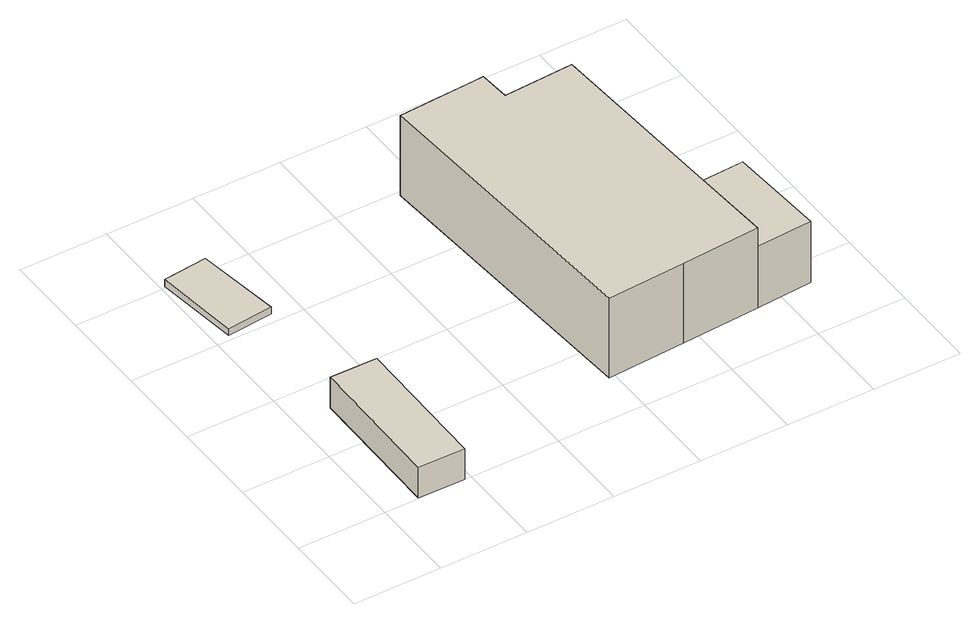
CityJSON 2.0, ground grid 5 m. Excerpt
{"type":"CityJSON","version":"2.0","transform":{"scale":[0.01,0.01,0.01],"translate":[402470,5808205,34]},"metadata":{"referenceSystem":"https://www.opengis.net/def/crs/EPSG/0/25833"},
"CityObjects":{
"building1":{"type":"Building","attributes":{"Gemeindeschluessel":"11000009","BezugspunktDach":"2200","function":"31001_2000","measuredHeight":1.94,"storeysAboveGround":1},"address":[{"country":"Germany","locality":"Berlin","thoroughfareNumber":"58C (2)","thoroughfareName":"Falkenbrunnstraße"}],"geometry":[{"type":"Solid","lod":"1","boundaries":[[[[0,1,2,3]],[[4,5,6,7]],[[4,7,3,2]],[[5,4,2,1]],[[6,5,1,0]],[[7,6,0,3]]]]}]},
"building2":{"type":"Building","attributes":{"Gemeindeschluessel":"11000009","BezugspunktDach":"2200","function":"31001_2000","measuredHeight":0.437,"storeysAboveGround":1},"address":[{"country":"Germany","locality":"Berlin","thoroughfareNumber":"58C (3)","thoroughfareName":"Falkenbrunnstraße"}],"geometry":[{"type":"Solid","lod":"1","boundaries":[[[[8,9,10,11]],[[12,13,14,15]],[[12,15,11,10]],[[13,12,10,9]],[[14,13,9,8]],[[15,14,8,11]]]]}]},
"building3":{"type":"Building","attributes":{"Gemeindeschluessel":"11000009","function":"31001_2522"},"address":[{"country":"Germany","locality":"Berlin","thoroughfareNumber":"998 (9)","thoroughfareName":"Am Falkenberg"}],"children":["building3-1","building3-2"]},
"building3-1":{"type":"BuildingPart","attributes":{"BezugspunktDach":"2200","measuredHeight":6.18,"storeysAboveGround":1},"parents":["building3"],"geometry":[{"type":"MultiSurface","lod":"1","boundaries":[[[16,17,18,19,20,21,22,23,24]],[[25,26,27,28,29,30,31,32,33]],[[25,33,24,23]],[[26,25,23,22]],[[27,26,22,21]],[[28,27,21,20]],[[29,28,20,19]],[[34,35,36,19,18]],[[31,30,18,17]],[[32,31,17,16]],[[33,32,16,24]],[[30,29,36,35,34]]]}]},
"building3-2":{"type":"BuildingPart","attributes":{"BezugspunktDach":"2200","measuredHeight":3.9,"storeysAboveGround":1},"parents":["building3"],"geometry":[{"type":"Solid","lod":"1","boundaries":[[[[34,37,38,35]],[[39,40,30,29]],[[39,29,35,38]],[[40,39,38,37]],[[30,40,37,34]],[[29,30,34,35]]]]}]}
},
"vertices":[
[463,0,249],[473,805,249],[206,808,249],[197,4,249],[206,808,55],[473,805,55],[463,0,55],[197,4,55],
[82,1526,105],[343,1552,105],[273,2036,105],[20,2008,105],[273,2036,61],[343,1552,61],[82,1526,61],[20,2008,61],
[1390,147,677],[1837,175,677],[2284,204,677],[2250,764,677],[2192,1733,677],[1793,1710,677],[1782,1888,677],[1732,1885,677],[1282,1858,677],[1732,1885,173],[1782,1888,173],[1793,1710,173],[2192,1733,173],[2250,764,173],[2284,204,173],[1837,175,173],[1390,147,173],[1282,1858,173],[2284,204,562],[2250,764,562],[2250,764,413],
[2602,225,562],[2567,782,562],[2567,782,173],[2602,225,173]
]}
